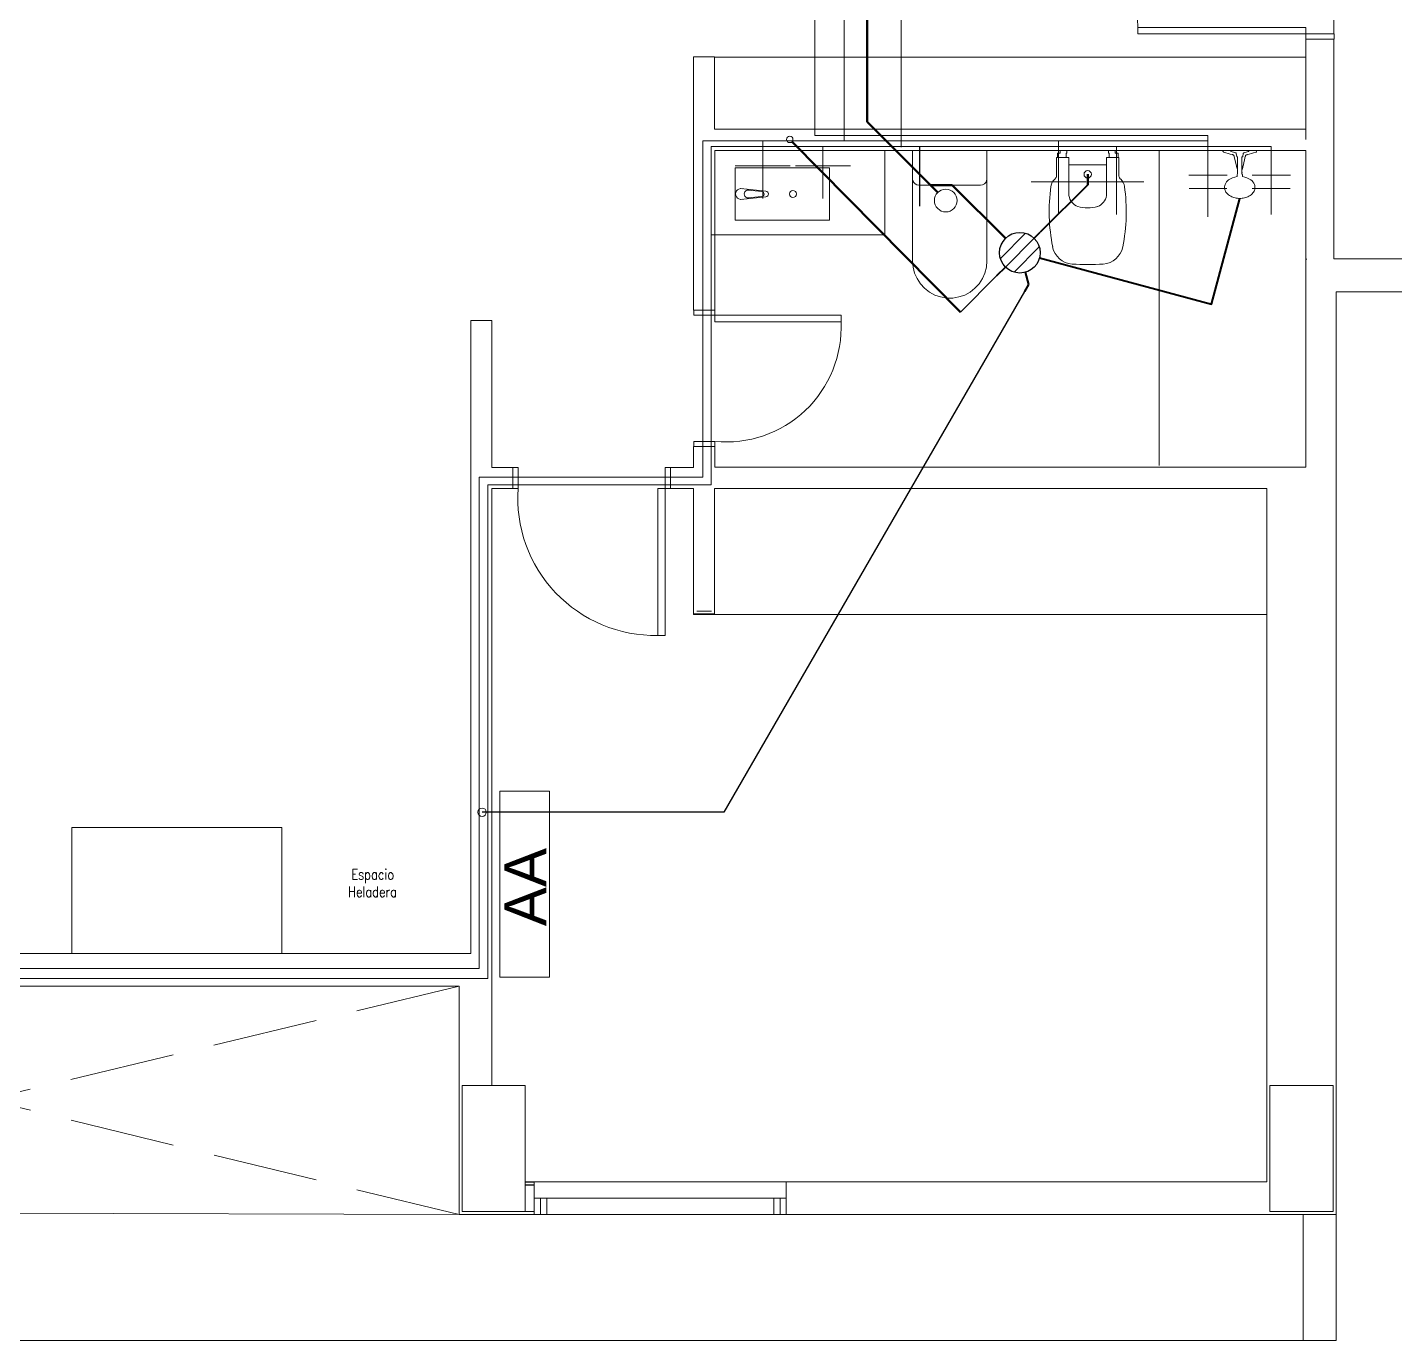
# Model space of a CAD drawing. Header units: millimetres. Extents: x 539 to 842, y -453 to -96.
# Drawn here: x 739.36 to 745.87, y -324.19 to -317.94 of the extents above; entities that cross this region are included whole.
import ezdxf

# ---------------------------------------------------------------- set-up
doc = ezdxf.new("R2010")
doc.units = ezdxf.units.MM
doc.header["$LTSCALE"] = 0.1
for name, pattern in [('ACAD_ISO02W100', [15, 12, -3]), ('CONTINUA', [0]), ('DASHED', [0.7, 0.5, -0.2])]:
    doc.linetypes.add(name, pattern=pattern)
doc.layers.get('0').update_dxf_attribs({"lineweight": 5})
for name, color, linetype, lineweight in [('00-Agua Caliente', 1, 'Continuous', 20), ('00-Agua Fria', 5, 'ACAD_ISO02W100', 20), ('A-DETL', 7, 'Continuous', 5), ('A-DETL-GENF', 7, 'Continuous', 5), ('MUEBLES', 250, 'Continuous', 5), ('P-SANR-FIXT', 7, 'Continuous', 5)]:
    doc.layers.add(name, color=color, linetype=linetype, lineweight=lineweight)
doc.layers.add('00-Primario', color=7, linetype='Continuous', true_color=0xff2400)
doc.layers.add('00-Secundario', color=24, linetype='Continuous')
doc.layers.add('Secundario', color=24, linetype='Continuous')
doc.styles.add('Romans 1.50', font='romans.shx', dxfattribs={"width": 0.8, "height": 0.15})
doc.styles.get("Standard").update_dxf_attribs({"font": 'arial.ttf'})

# ---------------------------------------------------------------- blocks, each defined once
blk = doc.blocks.new('Shower-Valve_Trim-KOHLER-Alteo-K-TS45106 - 2_5 GPM_ 2BZ-Oil-Rubed Nickel-684691-2-TORRE-ARQ- PB _-2_14_')
at = {"color": 8}
for p, q in [((6.7269, 2.9363), (6.7321, 2.9322)), ((6.7075, 2.8569), (6.718, 2.9001)), ((6.718, 2.9001), (6.721, 2.898)), ((6.7258, 2.8695), (6.7397, 2.8638)), ((6.7426, 2.8755), (6.7842, 2.8541)), ((6.6969, 2.8137), (6.7075, 2.8569)), ((6.7005, 2.8142), (6.6969, 2.8137)), ((6.7328, 2.8358), (6.7179, 2.8372)), ((6.7768, 2.8239), (6.73, 2.8241)), ((6.7346, 2.8396), (6.7339, 2.8366)), ((6.8134, 2.8203), (6.7346, 2.8396)), ((6.7402, 2.8627), (6.7395, 2.8597)), ((6.7395, 2.8597), (6.8183, 2.8404)), ((6.7781, 2.8243), (6.7784, 2.8256)), ((6.7848, 2.8518), (6.7851, 2.8531)), ((6.8259, 2.8149), (6.8179, 2.8169)), ((6.8239, 2.8413), (6.8318, 2.8394)), ((6.6946, 2.7787), (6.688, 2.7775))]:
    blk.add_line(p, q, dxfattribs=at)
for centre, radius, start, end in [((6.7291, 2.9283), 0.00488, 3.24425, 51.85077), ((6.7192, 2.8954), 0.00318, 6.88973, 54.99277), ((6.5002, 2.8689), 0.2237, 0.86448, 6.88973), ((6.727, 2.8724), 0.00308, 180.86448, 247.69643), ((5.9932, 2.8866), 0.742, 359.92493, 3.24425), ((6.7501, 2.8856), 0.0149, 179.92493, 192.56357), ((6.7424, 2.8839), 0.00706, 192.56357, 234.97221), ((6.738, 2.8776), 0.000695, 336.22251, 54.97221), ((6.7391, 2.8771), 0.000526, 158.31404, 264.52152), ((6.7381, 2.8668), 0.00985, 62.69922, 84.52152), ((6.9162, 2.8068), 0.0905, 131.08312, 158.8669), ((6.8876, 2.8396), 0.0469, 98.13329, 131.08312), ((6.8866, 2.8465), 0.0399, 63.16756, 98.13329), ((6.8862, 2.8457), 0.0408, 36.25317, 63.16756), ((6.8665, 2.8313), 0.0652, 13.90573, 36.25317), ((6.0602, 3.1604), 0.742, 329.24425, 332.56357), ((6.7, 2.8173), 0.00318, 277.49573, 325.59877), ((6.5181, 2.9419), 0.2237, 325.59877, 331.62402), ((6.7176, 2.8341), 0.00308, 84.79207, 151.62402), ((6.732, 2.8117), 0.0149, 139.92493, 152.56357), ((6.726, 2.8167), 0.00706, 97.51629, 139.92493), ((6.725, 2.8244), 0.000695, 277.51629, 356.26599), ((6.7262, 2.8243), 0.000526, 67.96699, 174.17446), ((6.7301, 2.8339), 0.00985, 247.96699, 269.78928), ((6.7329, 2.8368), 0.000995, 264.79207, 346.24425), ((6.7393, 2.8629), 0.000995, 346.24425, 67.69643), ((6.7768, 2.8247), 0.000762, 270.09497, 0.78219), ((6.7785, 2.8247), 0.000925, 95.985, 180.78219), ((6.7786, 2.8242), 0.000513, 166.24425, 262.75471), ((6.7973, 2.4731), 0.3511, 89.93921, 93.06176), ((6.7838, 2.8534), 0.000762, 331.70632, 62.39354), ((6.7853, 2.8526), 0.000925, 151.70632, 236.5035), ((6.7856, 2.853), 0.000513, 69.7338, 166.24425), ((6.9644, 3.1558), 0.3511, 239.42674, 242.54929), ((6.8164, 2.8304), 0.0125, 223.47835, 233.54211), ((6.81, 2.8218), 0.00187, 233.54211, 279.63606), ((6.8163, 2.83), 0.0125, 98.94639, 109.01015), ((6.8196, 2.8238), 0.00706, 209.18005, 256.24425), ((6.8146, 2.8406), 0.00187, 52.85244, 98.94639), ((6.7883, 2.8258), 0.0319, 28.27667, 30.71305), ((6.8222, 2.8345), 0.00706, 76.24425, 123.30845), ((6.9158, 2.8049), 0.0905, 173.6216, 201.40538), ((6.8326, 2.8262), 0.0998, 333.27475, 346.24425), ((6.8326, 2.8262), 0.0998, 346.24425, 359.21375), ((6.8454, 2.8261), 0.0869, 359.21375, 13.90573), ((6.6937, 2.7835), 0.00488, 280.63773, 329.24425), ((6.8752, 2.789), 0.0469, 201.40538, 234.35521), ((6.8711, 2.7833), 0.0399, 234.35521, 269.32094), ((6.8711, 2.7842), 0.0408, 269.32094, 296.23533), ((6.8603, 2.8061), 0.0652, 296.23533, 318.58277), ((6.8441, 2.8205), 0.0869, 318.58277, 333.27475)]:
    blk.add_arc(centre, radius, start, end, dxfattribs=at)
blk = doc.blocks.new('Sanitary_Toilets_Ceramica-Catalano_Zero-70-One-Piece-Close-Coupled-Syphonic - Default-V1-2-TORRE-ARQ- PB _-2_14_')
at = {"layer": 'A-DETL-GENF', "color": 8}
for p, q in [((0.0444, 0.177), (0.0015, 0.177)), ((0.0887, 0.177), (0.0444, 0.177)), ((0.1331, 0.177), (0.0887, 0.177)), ((0.1331, 0.177), (0.1423, 0.1755)), ((0.524, 0.177), (0.1331, 0.177)), ((0.1423, 0.1755), (0.1331, 0.177)), ((0.1423, 0.1755), (0.1507, 0.1713)), ((0.1507, 0.1713), (0.1423, 0.1755)), ((0.1507, 0.1713), (0.1573, 0.1646)), ((0.1573, 0.1646), (0.1507, 0.1713)), ((0.1573, 0.1646), (0.1616, 0.1563)), ((0.1616, 0.1563), (0.1573, 0.1646)), ((0.1616, 0.1563), (0.1631, 0.147)), ((0.1631, 0.147), (0.1616, 0.1563)), ((0.1631, 0.147), (0.1631, -0.147)), ((0.1631, 0.098), (0.1631, 0.147)), ((0.5531, 0.1746), (0.524, 0.177)), ((0.5815, 0.1674), (0.5531, 0.1746)), ((0.6082, 0.1557), (0.5815, 0.1674)), ((0.6327, 0.1397), (0.6082, 0.1557)), ((0.6542, 0.1199), (0.6327, 0.1397)), ((0.1631, 0.049), (0.1631, 0.098)), ((0.6722, 0.0968), (0.6542, 0.1199)), ((0.6861, 0.0711), (0.6722, 0.0968)), ((0.6956, 0.0435), (0.6861, 0.0711)), ((0.1631, 0), (0.1631, 0.049)), ((0.7004, 0.0146), (0.6956, 0.0435)), ((0.7004, -0.0146), (0.7004, 0.0146)), ((0.1631, -0.049), (0.1631, 0)), ((0.1631, -0.098), (0.1631, -0.049)), ((0.6861, -0.0711), (0.6956, -0.0435)), ((0.6956, -0.0435), (0.7004, -0.0146)), ((0.1631, -0.147), (0.1631, -0.098)), ((0.6327, -0.1397), (0.6542, -0.1199)), ((0.6542, -0.1199), (0.6722, -0.0968)), ((0.6722, -0.0968), (0.6861, -0.0711)), ((0.0015, -0.177), (0.0444, -0.177)), ((0.0444, -0.177), (0.0887, -0.177)), ((0.0887, -0.177), (0.1331, -0.177)), ((0.1423, -0.1755), (0.1331, -0.177)), ((0.1331, -0.177), (0.1423, -0.1755)), ((0.1331, -0.177), (0.524, -0.177)), ((0.1507, -0.1713), (0.1423, -0.1755)), ((0.1423, -0.1755), (0.1507, -0.1713)), ((0.1573, -0.1646), (0.1507, -0.1713)), ((0.1507, -0.1713), (0.1573, -0.1646)), ((0.1616, -0.1563), (0.1573, -0.1646)), ((0.1573, -0.1646), (0.1616, -0.1563)), ((0.1631, -0.147), (0.1616, -0.1563)), ((0.1616, -0.1563), (0.1631, -0.147)), ((0.524, -0.177), (0.5531, -0.1746)), ((0.5531, -0.1746), (0.5815, -0.1674)), ((0.5815, -0.1674), (0.6082, -0.1557)), ((0.6082, -0.1557), (0.6327, -0.1397))]:
    blk.add_line(p, q, dxfattribs=at)
blk = doc.blocks.new('Vitreous china bidet _ Debba _ Roca _ 355994xx0 - White - Debba- Roca-2705266-2-TORRE-ARQ- PB _-2_14_')
at = {"layer": 'P-SANR-FIXT', "color": 8}
for p, q in [((0.0357, 0.0802), (0.0357, 0.2622)), ((0.2143, 0.2622), (0.2143, 0.0802)), ((-0.0236, 0.1689), (-0.0236, 0.0802)), ((0.2736, 0.0802), (0.2738, 0.1687)), ((-0.0236, 0.0802), (-0.0194, 0.0802)), ((-0.0194, 0.0802), (-0.0194, 0.0596)), ((-0.0194, 0.0802), (0.0221, 0.0802)), ((0.0221, 0.0802), (0.0357, 0.0802)), ((0.0221, 0.0596), (0.0221, 0.0802)), ((0.0357, 0.1159), (0.2143, 0.1159)), ((0.2143, 0.0802), (0.2279, 0.0802)), ((0.2279, 0.0802), (0.2694, 0.0802)), ((0.2279, 0.0596), (0.2279, 0.0802)), ((0.2694, 0.0596), (0.2694, 0.0802)), ((0.2694, 0.0802), (0.2736, 0.0802)), ((-0.0194, 0.0596), (-0.006, 0.0596)), ((-0.006, 0.0596), (-0.006, 0.0508)), ((0.026, 0.0596), (0.0221, 0.0596)), ((0.026, 0.0508), (0.026, 0.0596)), ((0.224, 0.0596), (0.2279, 0.0596)), ((0.224, 0.0508), (0.224, 0.0596)), ((0.256, 0.0508), (0.256, 0.0596)), ((0.256, 0.0596), (0.2694, 0.0596))]:
    blk.add_line(p, q, dxfattribs=at)
for centre, radius, start, end in [((0.0575, 0.4868), 0.1013, 93.86915, 168.75559), ((0.125, -0.5106), 1.1009, 86.13085, 93.86915), ((0.1925, 0.4868), 0.1013, 11.24441, 86.13085), ((0.8089, 0.3374), 0.8673, 168.75559, 187.87391), ((-0.5589, 0.3374), 0.8673, 352.12609, 11.24441), ((0.1, 0.2529), 0.0649, 110.16908, 171.83092), ((0.1293, 0.1353), 0.1859, 91.32885, 106.15101), ((0.1207, 0.1353), 0.1859, 73.84899, 88.67115), ((0.15, 0.2529), 0.0649, 8.16908, 69.83092), ((0.0086, 0.2267), 0.0594, 187.87391, 225.1331), ((0.2414, 0.2267), 0.0594, 311.25476, 352.12609), ((-0.0411, 0.1689), 0.0175, 0, 63.70008), ((0.125, 0.1608), 0.0175, 0, 180), ((0.125, 0.1608), 0.0175, 180, 0), ((0.2904, 0.1686), 0.0167, 126.27151, 179.72849)]:
    blk.add_arc(centre, radius, start, end, dxfattribs=at)
blk = doc.blocks.new('Bacha 45x25cm')
at = {"layer": 'MUEBLES', "color": 8}
for p, q in [((0.1116, 0.1456), (0.0994, 0.0278)), ((0.1384, 0.1456), (0.1506, 0.0278)), ((0.1062, 0.0625), (0.1134, 0.1271)), ((0.1367, 0.1258), (0.1438, 0.0625))]:
    blk.add_line(p, q, dxfattribs=at)
blk.add_lwpolyline([(0, 0.45), (0.25, 0.45), (0.25, 0), (0, 0)], close=True, dxfattribs=at)
blk.add_circle((0.125, 0.275), 0.0166, dxfattribs=at)
for centre, radius, start, end in [((0.125, 0.1456), 0.0134, 0, 180), ((0.125, 0.1258), 0.0117, 360, 173.64144), ((0.125, 0.0625), 0.0188, 167.28289, 12.84679), ((0.125, 0.0278), 0.0256, 168.17214, 11.82786)]:
    blk.add_arc(centre, radius, start, end, dxfattribs=at)
blk = doc.blocks.new('2-1P F')
at = {"color": 8, "lineweight": 18}
for p, q in [((745.5831, -317.1695), (745.5831, -317.9695)), ((745.4496, -317.9389), (744.6496, -317.9389)), ((744.6496, -317.9389), (744.6496, -317.9695)), ((744.6496, -317.9695), (745.4496, -317.9695)), ((745.4496, -317.9695), (745.4496, -317.9389)), ((745.5832, -317.9695), (745.4496, -317.9695)), ((745.4496, -317.9695), (745.4496, -317.9945)), ((745.5832, -317.9945), (745.5832, -317.9695)), ((745.4496, -317.9945), (745.4496, -318.472)), ((745.4496, -317.9945), (745.5832, -317.9945)), ((745.5831, -319.0407), (745.5831, -317.9945)), ((742.5348, -318.0797), (742.5348, -319.284)), ((742.6348, -318.0797), (742.5348, -318.0797)), ((742.6348, -318.4228), (742.6348, -318.0797)), ((742.6348, -318.0812), (745.4496, -318.0812)), ((745.4491, -318.4228), (742.6348, -318.4228)), ((742.6363, -319.284), (742.6363, -318.5243)), ((742.6363, -318.5243), (745.4491, -318.5243)), ((745.4491, -318.5243), (745.4491, -320.0313)), ((745.4531, -319.0422), (745.4521, -319.0422)), ((747.0209, -319.0407), (745.5831, -319.0407)), ((745.5931, -323.5889), (745.5931, -319.1982)), ((745.5931, -319.1982), (746.8634, -319.1982)), ((741.5739, -319.3339), (741.4739, -319.3339)), ((741.4739, -319.3339), (741.4739, -322.3463)), ((741.5739, -320.0328), (741.5739, -319.3339)), ((742.5356, -319.284), (742.6356, -319.284)), ((742.5356, -319.309), (742.5356, -319.284)), ((742.6356, -319.309), (742.5356, -319.309)), ((742.6356, -319.284), (742.6356, -319.309)), ((742.6363, -319.284), (742.6363, -319.309)), ((742.6363, -319.3405), (742.6363, -319.309)), ((742.6363, -319.309), (743.2363, -319.309)), ((743.2363, -319.309), (743.2363, -319.3405)), ((743.2363, -319.3405), (742.6363, -319.3405)), ((742.5356, -319.909), (742.6356, -319.909)), ((742.5356, -319.934), (742.5356, -319.909)), ((742.6356, -319.909), (742.6356, -319.934)), ((742.5348, -319.934), (742.5348, -320.0328)), ((742.6356, -319.934), (742.5356, -319.934)), ((742.6363, -320.0313), (742.6363, -319.934)), ((741.6744, -320.0328), (741.5739, -320.0328)), ((741.6994, -320.0328), (741.6744, -320.0328)), ((741.6744, -320.0328), (741.6744, -320.1328)), ((741.6994, -320.1328), (741.6994, -320.0328)), ((742.4244, -320.0328), (742.3994, -320.0328)), ((742.3994, -320.0328), (742.3994, -320.1328)), ((742.5348, -320.0328), (742.4244, -320.0328)), ((742.4244, -320.1328), (742.4244, -320.0328)), ((745.4491, -320.0313), (742.6363, -320.0313)), ((741.5739, -322.9739), (741.5739, -320.1328)), ((741.5739, -320.1328), (741.6744, -320.1328)), ((741.6744, -320.1328), (741.6994, -320.1328)), ((742.3994, -320.1328), (742.3644, -320.1328)), ((742.3644, -320.1328), (742.3644, -320.8328)), ((742.3994, -320.8328), (742.3994, -320.1328)), ((742.3994, -320.1328), (742.4244, -320.1328)), ((742.4244, -320.1328), (742.5348, -320.1328)), ((742.5348, -320.1328), (742.5348, -320.7327)), ((742.6348, -320.1328), (745.2631, -320.1328)), ((742.6348, -320.7327), (742.6348, -320.1328)), ((745.2631, -320.1328), (745.2631, -323.4329)), ((742.5348, -320.7327), (742.6348, -320.7327)), ((742.5363, -320.7312), (742.6348, -320.7312)), ((742.5373, -320.7302), (742.6323, -320.7302)), ((742.5373, -320.7312), (742.5373, -320.7327)), ((742.5498, -320.7177), (742.6198, -320.7177)), ((742.6323, -320.7312), (742.6323, -320.7327)), ((742.6348, -320.7327), (745.2631, -320.7327)), ((742.3644, -320.8328), (742.3994, -320.8328)), ((739.5744, -322.3463), (739.5744, -321.7462)), ((739.5744, -321.7462), (740.5744, -321.7463)), ((740.5744, -321.7463), (740.5744, -322.3463)), ((741.4739, -322.3463), (738.9139, -322.3463)), ((738.9139, -322.5023), (741.4179, -322.5023)), ((741.4179, -322.5023), (741.4179, -323.5889)), ((741.5579, -322.9739), (741.4333, -322.9739)), ((741.4333, -322.9739), (741.4333, -323.5739)), ((741.4333, -323.5739), (741.4333, -322.9739)), ((741.4333, -322.9739), (741.5739, -322.9739)), ((741.5589, -322.9739), (741.5579, -322.9739)), ((741.5714, -322.9739), (741.5589, -322.9739)), ((741.5724, -322.9739), (741.5714, -322.9739)), ((741.5739, -322.9739), (741.5724, -322.9739)), ((741.7333, -322.9739), (741.5739, -322.9739)), ((741.7333, -323.4329), (741.7333, -322.9739)), ((745.3481, -322.9739), (745.2785, -322.9739)), ((745.2785, -322.9739), (745.2785, -323.4329)), ((745.2785, -323.4354), (745.2785, -322.9739)), ((745.2785, -322.9739), (745.3481, -322.9739)), ((745.4371, -322.9739), (745.3481, -322.9739)), ((745.4386, -322.9739), (745.4371, -322.9739)), ((745.4371, -322.9739), (745.5781, -322.9739)), ((745.4396, -322.9739), (745.4386, -322.9739)), ((745.4521, -322.9739), (745.4396, -322.9739)), ((745.4531, -322.9739), (745.4521, -322.9739)), ((745.5781, -322.9739), (745.4531, -322.9739)), ((745.5785, -322.9739), (745.5781, -322.9739)), ((745.5781, -322.9739), (745.5785, -322.9739)), ((745.5785, -323.4329), (745.5785, -322.9739)), ((745.5785, -322.9739), (745.5785, -323.4329)), ((741.7333, -323.4344), (741.7333, -323.4329)), ((741.7759, -323.4329), (741.7333, -323.4329)), ((741.7333, -323.4329), (741.7333, -323.5739)), ((741.7333, -323.4354), (741.7333, -323.4344)), ((741.7333, -323.4344), (741.7759, -323.4344)), ((741.7333, -323.4479), (741.7333, -323.4354)), ((741.7333, -323.4354), (741.7759, -323.4354)), ((741.7759, -323.5109), (741.7759, -323.4329)), ((741.7759, -323.4329), (742.9759, -323.4329)), ((745.2631, -323.4329), (742.9759, -323.4329)), ((742.9759, -323.4329), (742.9759, -323.5109)), ((745.2785, -323.4354), (745.2781, -323.4354)), ((745.2785, -323.4329), (745.2785, -323.4354)), ((745.2785, -323.4354), (745.2785, -323.4489)), ((745.5785, -323.5739), (745.5785, -323.4329)), ((741.7333, -323.4489), (741.7333, -323.4479)), ((741.7333, -323.4479), (741.7759, -323.4479)), ((741.7333, -323.5739), (741.7333, -323.4489)), ((741.7333, -323.4489), (741.7759, -323.4489)), ((745.2785, -323.4489), (745.2785, -323.5739)), ((745.2785, -323.5739), (745.2785, -323.4489)), ((741.7759, -323.5109), (741.8059, -323.5109)), ((741.7759, -323.5889), (741.7759, -323.5109)), ((741.8059, -323.5109), (741.8359, -323.5109)), ((741.8059, -323.5889), (741.8059, -323.5109)), ((741.8059, -323.5109), (741.8059, -323.5889)), ((741.8359, -323.5109), (742.9159, -323.5109)), ((741.8359, -323.5261), (741.8359, -323.5109)), ((741.8359, -323.5109), (741.8359, -323.5889)), ((742.9159, -323.5109), (742.9159, -323.5261)), ((742.9159, -323.5109), (742.9459, -323.5109)), ((742.9159, -323.5889), (742.9159, -323.5109)), ((742.9459, -323.5109), (742.9459, -323.5889)), ((742.9459, -323.5109), (742.9759, -323.5109)), ((742.9459, -323.5889), (742.9459, -323.5109)), ((742.9759, -323.5109), (742.9759, -323.5889)), ((736.9489, -323.5739), (741.4179, -323.5889)), ((741.4179, -323.5889), (741.7759, -323.5889)), ((741.4333, -323.5739), (741.4329, -323.5739)), ((741.4333, -323.5739), (741.5739, -323.5739)), ((741.5739, -323.5739), (741.7333, -323.5739)), ((741.7759, -323.5739), (741.5739, -323.5739)), ((741.8059, -323.5889), (741.7759, -323.5889)), ((741.8359, -323.5889), (741.8059, -323.5889)), ((741.8359, -323.5889), (742.9159, -323.5889)), ((742.9459, -323.5889), (742.9159, -323.5889)), ((742.9759, -323.5889), (742.9459, -323.5889)), ((742.9759, -323.5889), (745.5931, -323.5889)), ((745.2785, -323.5739), (745.5785, -323.5739)), ((745.4371, -324.1889), (745.4371, -323.5889)), ((745.5931, -323.5889), (745.5931, -324.1889)), ((745.4371, -324.1889), (733.6092, -324.1889)), ((745.5931, -324.1889), (745.4371, -324.1889))]:
    blk.add_line(p, q, dxfattribs=at)
at = {"color": 8, "linetype": 'CONTINUA', "lineweight": 18}
for p, q in [((741.848, -321.5742), (741.6116, -321.5742)), ((741.6116, -321.5742), (741.6116, -322.4591)), ((741.848, -322.4591), (741.848, -321.5742)), ((741.6116, -322.4591), (741.848, -322.4591))]:
    blk.add_line(p, q, dxfattribs=at)
at = {"color": 8, "linetype": 'DASHED', "lineweight": 18, "ltscale": 10}
for p, q in [((741.4179, -322.5023), (736.9489, -323.5739)), ((741.4179, -323.5889), (736.9489, -322.5023)), ((741.4179, -322.5023), (736.9489, -323.5739)), ((741.4179, -323.5889), (736.9489, -322.5023))]:
    blk.add_line(p, q, dxfattribs=at)
at = {"color": 8, "lineweight": 18}
for centre, radius, start, end in [((745.3787, -317.8964), 0.7303, 84.43021, 183.32994), ((742.6905, -319.3653), 0.5464, 264.31204, 2.59832), ((742.3511, -320.1795), 0.6534, 175.89838, 271.16402)]:
    blk.add_arc(centre, radius, start, end, dxfattribs=at)
at = {"layer": 'A-DETL', "color": 8, "linetype": 'ByBlock', "lineweight": 18}
for p, q in [((743.4452, -318.9268), (743.4452, -318.5243)), ((742.6199, -318.9268), (743.4452, -318.9269))]:
    blk.add_line(p, q, dxfattribs=at)
at = {"layer": 'A-DETL', "color": 8, "lineweight": 18}
blk.add_line((744.7501, -320.0243), (744.7502, -318.5243), dxfattribs=at)
at = {"layer": 'MUEBLES', "lineweight": 18, "rotation": 269.9999997145658}
blk.add_blockref('Bacha 45x25cm', (742.7322, -318.6069), dxfattribs=at)
blk.add_blockref('Bacha 45x25cm', (742.7322, -318.6069), dxfattribs=at)
at = {"layer": 'P-SANR-FIXT', "lineweight": 18, "xscale": -1, "rotation": 76.24075343670569}
blk.add_blockref('Shower-Valve_Trim-KOHLER-Alteo-K-TS45106 - 2_5 GPM_ 2BZ-Oil-Rubed Nickel-684691-2-TORRE-ARQ- PB _-2_14_', (749.5048, -312.6889), dxfattribs=at)
at = {"layer": 'P-SANR-FIXT', "lineweight": 18}
for name, p, rotation in [('Sanitary_Toilets_Ceramica-Catalano_Zero-70-One-Piece-Close-Coupled-Syphonic - Default-V1-2-TORRE-ARQ- PB _-2_14_', (743.7541, -318.5265), 269.9999999508732), ('Vitreous china bidet _ Debba _ Roca _ 355994xx0 - White - Debba- Roca-2705266-2-TORRE-ARQ- PB _-2_14_', (744.5357, -318.4773), 180)]:
    blk.add_blockref(name, p, dxfattribs=dict(at, rotation=rotation))
at = {"color": 8, "linetype": 'CONTINUA', "lineweight": 13}
blk.add_text('AA', height=0.2, rotation=90, dxfattribs=at).set_placement((741.8341, -322.2167))
at = {"color": 8, "lineweight": 18, "style": 'Romans 1.50', "width": 0.8}
for s, p in [('Espacio', (740.9048, -321.9946)), ('Heladera', (740.8896, -322.078))]:
    blk.add_text(s, height=0.05, dxfattribs=at).set_placement(p)

msp = doc.modelspace()

# ---------------------------------------------------------------- linework, layer by layer
at = {"layer": '00-Agua Caliente', "color": 1, "linetype": 'Continuous', "lineweight": 20}
for p, q in [((742.8637, -318.4796), (742.8637, -318.7527)), ((744.2717, -318.4796), (744.2717, -318.8302)), ((744.9832, -318.4538), (744.9832, -318.84)), ((742.9946, -318.5972), (742.7328, -318.5972)), ((744.4026, -318.6747), (744.1408, -318.6747)), ((744.892, -318.6428), (745.0745, -318.6428)), ((744.8933, -318.7057), (745.0731, -318.7057))]:
    msp.add_line(p, q, dxfattribs=at)
at = {"layer": '00-Agua Caliente', "linetype": 'ACAD_ISO02W100', "ltscale": 3}
for points in [[(743.2326, -316.9622), (743.1117, -316.9622), (743.1117, -318.4538)], [(744.9832, -318.4538), (743.1117, -318.4538)]]:
    msp.add_lwpolyline(points, dxfattribs=at)
at = {"layer": '00-Agua Caliente', "linetype": 'CONTINUA'}
for points in [[(743.3182, -316.9622), (743.2506, -316.9622), (743.2506, -318.4796)], [(742.5785, -318.4796), (742.5785, -320.0803), (741.5135, -320.0803), (741.5135, -322.4175), (738.5394, -322.4175)], [(744.9832, -318.4796), (742.5785, -318.4796)]]:
    msp.add_lwpolyline(points, dxfattribs=at)
at = {"layer": '00-Agua Fria', "color": 5, "linetype": 'Continuous', "lineweight": 20}
for p, q in [((743.1502, -318.5054), (743.1502, -318.7527)), ((744.547, -318.5054), (744.547, -318.8302)), ((745.2843, -318.5054), (745.2843, -318.8302)), ((743.0193, -318.5972), (743.2811, -318.5972)), ((744.4161, -318.6747), (744.6779, -318.6747)), ((745.193, -318.6428), (745.3755, -318.6428)), ((745.1943, -318.7057), (745.3742, -318.7057))]:
    msp.add_line(p, q, dxfattribs=at)
at = {"layer": '00-Agua Fria', "color": 5, "lineweight": 25}
msp.add_line((743.6099, -318.5054), (743.6099, -318.7902), dxfattribs=at)
at = {"layer": '00-Agua Fria', "ltscale": 3}
for points in [[(743.4472, -316.9374), (743.522, -316.9374), (743.522, -318.509)], [(742.6188, -318.5054), (742.6188, -320.1158), (741.5552, -320.1158), (741.5552, -322.4652), (737.6503, -322.4652)], [(745.2843, -318.5054), (742.6188, -318.5054)]]:
    msp.add_lwpolyline(points, dxfattribs=at)
at = {"layer": '00-Primario', "lineweight": 50}
for points in [[(743.3603, -315.5424), (743.3603, -318.3885)], [(743.6966, -318.7248), (743.3603, -318.3885)], [(743.6613, -318.6896), (743.766, -318.6896)], [(744.0193, -318.9429), (743.766, -318.6896)]]:
    msp.add_lwpolyline(points, dxfattribs=at)
at = {"layer": '00-Primario', "lineweight": 20}
msp.add_circle((743.7348, -318.7631), 0.0541, dxfattribs=at)
at = {"layer": '00-Secundario', "lineweight": 15}
for p, q in [((743.9951, -319.0393), (744.1149, -318.9185)), ((744.0193, -319.0797), (744.1561, -318.9429)), ((744.0604, -319.1041), (744.1802, -318.9832))]:
    msp.add_line(p, q, dxfattribs=at)
at = {"layer": '00-Secundario', "lineweight": 50}
for points in [[(743.0032, -318.4829), (743.8046, -319.2943)], [(744.4107, -318.638), (744.4107, -318.6882)]]:
    msp.add_lwpolyline(points, dxfattribs=at)
at = {"layer": '00-Secundario', "lineweight": 40}
for points in [[(744.4107, -318.6882), (744.1851, -318.9139)], [(744.1811, -319.0363), (744.9999, -319.2557), (745.1346, -318.753)], [(744.1561, -318.9429), (744.1851, -318.9139)], [(744.0193, -319.0797), (743.9768, -319.1221)], [(744.1127, -319.1047), (744.1283, -319.1627)], [(744.1283, -319.1627), (744.109, -319.196)]]:
    msp.add_lwpolyline(points, dxfattribs=at)
at = {"layer": '00-Secundario', "lineweight": 30}
for points in [[(743.9768, -319.1221), (743.8046, -319.2943)], [(744.109, -319.196), (742.6783, -321.6742), (741.5278, -321.6742)]]:
    msp.add_lwpolyline(points, dxfattribs=at)
at = {"layer": '00-Secundario', "lineweight": 25}
msp.add_circle((744.0877, -319.0113), 0.0967, dxfattribs=at)
msp.add_circle((744.0877, -319.0113), 0.0967, dxfattribs=at)
at = {"layer": '00-Secundario', "linetype": 'CONTINUA', "lineweight": 20}
msp.add_circle((741.5278, -321.6742), 0.02, dxfattribs=at)
at = {"layer": 'Secundario', "linetype": 'Continuous', "lineweight": 20}
msp.add_circle((742.9926, -318.4722), 0.0151, dxfattribs=at)

# ---------------------------------------------------------------- block references
at = {"color": 2, "linetype": 'CONTINUA', "lineweight": 13}
msp.add_blockref('2-1P F', (0, 0), dxfattribs=at)

doc.saveas('drawing.dxf')
